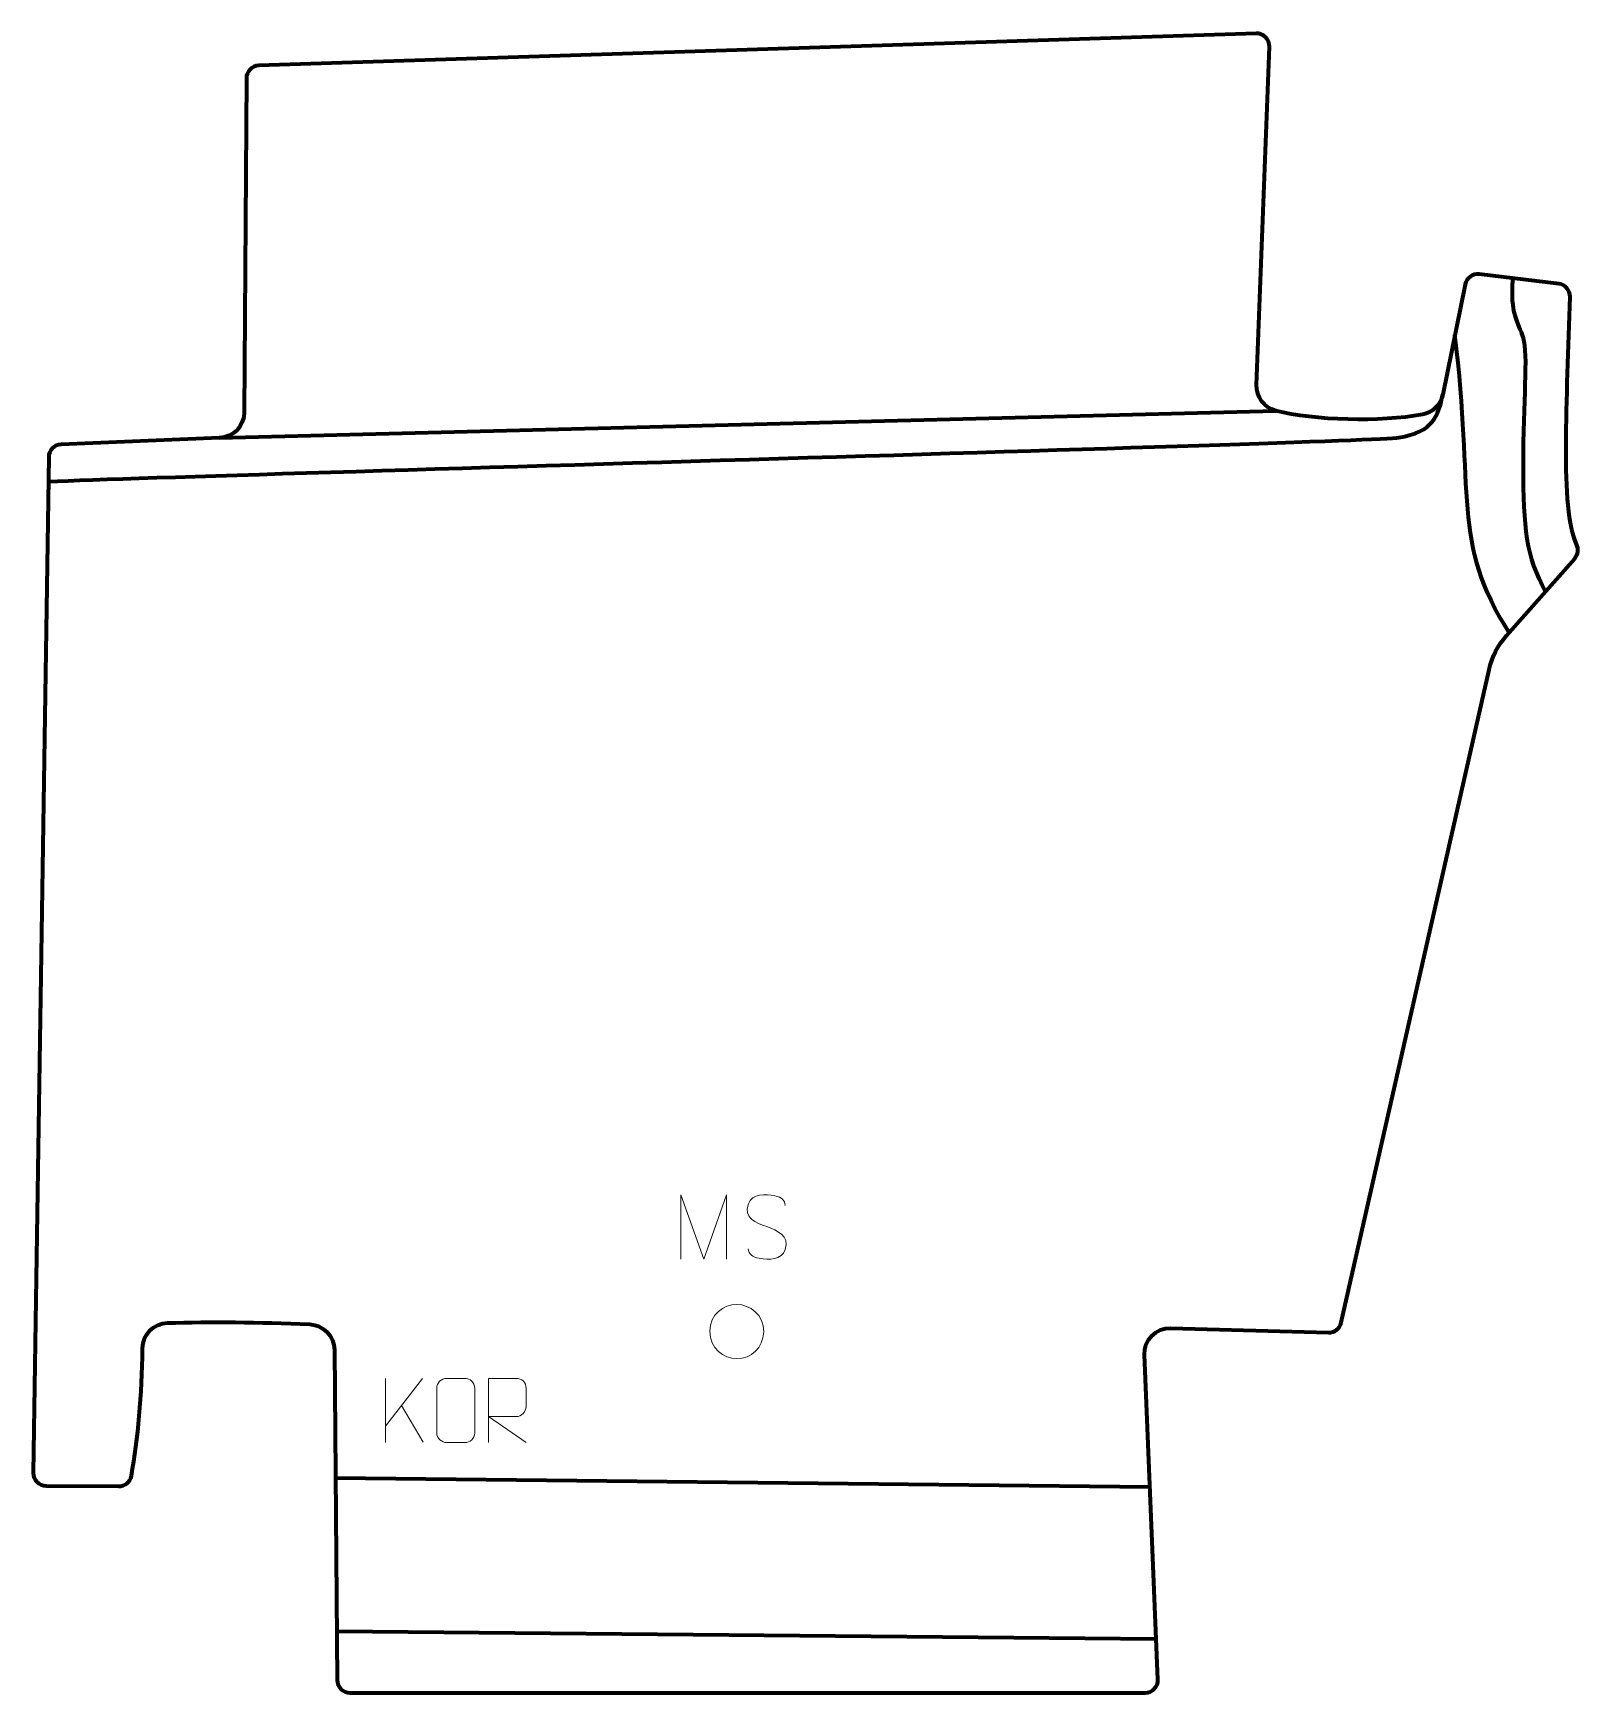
# Model space of a CAD drawing. Header units: millimetres. Extents: x -300 to 301, y -322 to 323.
import ezdxf

# ---------------------------------------------------------------- set-up
doc = ezdxf.new("R2010")
doc.units = ezdxf.units.MM
doc.header["$MEASUREMENT"] = 0
for name, color, linetype in [('layer 1', 7, 'Continuous'), ('layer 2', 7, 'Continuous'), ('layer 3', 7, 'Continuous')]:
    doc.layers.add(name, color=color, linetype=linetype)

msp = doc.modelspace()

# ---------------------------------------------------------------- linework, layer by layer
at = {"layer": 'layer 1', "color": 250, "lineweight": 9}
for points, knots in [([(-48.4912, -153.9143), (-48.4912, -153.9143), (-48.4912, -128.9564), (-48.4912, -128.9564), (-48.4912, -128.9564), (-48.4912, -128.9564), (-39.5661, -153.9143), (-39.5661, -153.9143), (-39.5661, -153.9143), (-39.5661, -153.9143), (-30.8062, -128.9569), (-30.8062, -128.9569), (-30.8062, -128.9569), (-30.8062, -128.9569), (-30.8062, -153.9143), (-30.8062, -153.9143)], [0, 0, 0, 0, 0.2, 0.2, 0.2, 0.2, 0.4, 0.4, 0.4, 0.4, 0.6, 0.6, 0.6, 0.6, 1, 1, 1, 1]), ([(-15.099, -141.2644), (-19.3473, -139.794), (-24.2554, -137.9982), (-22.2503, -132.4779), (-22.2503, -132.4779), (-20.7468, -128.338), (-15.5332, -128.7265), (-11.9296, -129.3276), (-11.9296, -129.3276), (-9.069, -129.8048), (-8.2043, -131.018), (-7.8937, -133.1021)], [0, 0, 0, 0, 0.25, 0.25, 0.25, 0.25, 0.5, 0.5, 0.5, 0.5, 1, 1, 1, 1]), ([(-15.099, -141.2645), (-11.0804, -142.9112), (-6.0509, -144.7995), (-7.8849, -150.1598), (-7.8849, -150.1598), (-9.3447, -154.4262), (-14.2555, -154.1695), (-17.9816, -153.6148), (-17.9816, -153.6148), (-20.7316, -153.205), (-21.9525, -151.9915), (-22.3305, -149.8793)], [0, 0, 0, 0, 0.25, 0.25, 0.25, 0.25, 0.5, 0.5, 0.5, 0.5, 1, 1, 1, 1]), ([(-37.2425, -181.9856), (-37.1718, -175.3452), (-31.8978, -171.4992), (-26.7425, -171.5962), (-26.7425, -171.5962), (-21.5872, -171.4992), (-16.3132, -175.5626), (-16.2425, -182.203), (-16.2425, -182.203), (-16.6127, -188.5323), (-21.0546, -192.563), (-26.7425, -192.5924), (-26.7425, -192.5924), (-31.8978, -192.6894), (-37.1718, -188.626), (-37.2425, -181.9856)], [0, 0, 0, 0, 0.2, 0.2, 0.2, 0.2, 0.4, 0.4, 0.4, 0.4, 0.6, 0.6, 0.6, 0.6, 1, 1, 1, 1]), ([(-139.4949, -200.2797), (-137.1692, -200.2797), (-134.8431, -200.2797), (-132.517, -200.2797), (-132.517, -200.2797), (-130.5704, -200.2441), (-128.579, -201.7357), (-128.5523, -204.1733), (-128.5523, -204.1733), (-128.5527, -209.9202), (-128.5527, -215.6675), (-128.5523, -221.4152), (-128.5523, -221.4152), (-128.6921, -223.7386), (-130.3693, -225.2182), (-132.517, -225.229), (-132.517, -225.229), (-134.8489, -225.2286), (-137.1808, -225.2286), (-139.5123, -225.229), (-139.5123, -225.229), (-141.4373, -225.3344), (-143.4094, -223.4499), (-143.3982, -221.4326), (-143.3982, -221.4326), (-143.3979, -215.6625), (-143.3979, -209.8928), (-143.3982, -204.1235), (-143.3982, -204.1235), (-143.394, -201.9854), (-141.6473, -200.2662), (-139.4949, -200.2797)], [0, 0, 0, 0, 0.11111111, 0.11111111, 0.11111111, 0.11111111, 0.22222222, 0.22222222, 0.22222222, 0.22222222, 0.33333333, 0.33333333, 0.33333333, 0.33333333, 0.44444444, 0.44444444, 0.44444444, 0.44444444, 0.55555556, 0.55555556, 0.55555556, 0.55555556, 0.66666667, 0.66666667, 0.66666667, 0.66666667, 0.77777778, 0.77777778, 0.77777778, 0.77777778, 1, 1, 1, 1]), ([(-123.3073, -225.2329), (-123.3073, -225.2329), (-123.3073, -200.2794), (-123.3073, -200.2794), (-123.3073, -200.2794), (-119.7125, -200.2794), (-116.117, -200.2794), (-112.5218, -200.2794), (-112.5218, -200.2794), (-110.1965, -200.3171), (-108.6392, -201.8071), (-108.6433, -204.1735), (-108.6433, -204.1735), (-108.6437, -206.209), (-108.6437, -209.2684), (-108.6433, -211.3044), (-108.6433, -211.3044), (-108.6498, -213.1799), (-110.4621, -215.1217), (-112.4716, -215.1408), (-112.4716, -215.1408), (-112.4716, -215.1408), (-123.3073, -215.1408), (-123.3073, -215.1408), (-123.3073, -215.1408), (-123.3073, -215.1408), (-108.6526, -225.2329), (-108.6526, -225.2329)], [0, 0, 0, 0, 0.125, 0.125, 0.125, 0.125, 0.25, 0.25, 0.25, 0.25, 0.375, 0.375, 0.375, 0.375, 0.5, 0.5, 0.5, 0.5, 0.625, 0.625, 0.625, 0.625, 0.75, 0.75, 0.75, 0.75, 1, 1, 1, 1])]:
    msp.add_open_spline(points, degree=3, knots=knots, dxfattribs=at)
for points in [[(-163.326, -200.2794), (-163.326, -200.2794), (-163.326, -225.233), (-163.326, -225.233)], [(-148.9498, -200.2794), (-148.9498, -200.2794), (-163.326, -218.9191), (-163.326, -218.9191)], [(-148.6245, -225.1372), (-148.6245, -225.1372), (-157.095, -210.8236), (-157.095, -210.8236)]]:
    msp.add_open_spline(points, degree=3, dxfattribs=at)
at = {"layer": 'layer 2', "color": 230, "lineweight": 200}
msp.add_open_spline([(-300.2075, -236.9613), (-300.2075, -236.9613), (-294.2163, 157.8311), (-294.2163, 157.8311), (-294.2163, 157.8311), (-294.1761, 160.4833), (-292.0732, 162.6426), (-289.4238, 162.7524), (-289.4238, 162.7524), (-289.4238, 162.7524), (-227.778, 165.3058), (-227.778, 165.3058), (-227.778, 165.3058), (-222.4447, 165.527), (-218.2251, 169.8986), (-218.192, 175.2375), (-218.192, 175.2375), (-218.192, 175.2375), (-217.3834, 305.0213), (-217.3834, 305.0213), (-217.3834, 305.0213), (-217.3665, 307.7084), (-215.2301, 309.9023), (-212.5447, 309.9891), (-212.5447, 309.9891), (-212.5447, 309.9891), (175.1164, 322.4982), (175.1164, 322.4982), (175.1164, 322.4982), (178.0142, 322.5914), (180.3838, 320.2084), (180.274, 317.3103), (180.274, 317.3103), (180.274, 317.3103), (175.3083, 185.9203), (175.3083, 185.9203), (175.3083, 185.9203), (175.1313, 181.2333), (178.2378, 177.0741), (182.7682, 175.8651), (182.7682, 175.8651), (197.5919, 171.9091), (223.5595, 171.3866), (239.7503, 174.3471), (239.7503, 174.3471), (243.7522, 175.0788), (246.8912, 178.2005), (247.7001, 182.1886), (247.7001, 182.1886), (247.7001, 182.1886), (256.359, 224.8906), (256.359, 224.8906), (256.359, 224.8906), (256.8766, 227.4423), (259.2649, 229.1702), (261.8497, 228.8626), (261.8497, 228.8626), (261.8497, 228.8626), (292.7721, 225.1834), (292.7721, 225.1834), (292.7721, 225.1834), (295.3378, 224.8783), (297.2502, 222.6692), (297.1804, 220.0851), (297.1804, 220.0851), (296.1199, 180.888), (293.1986, 137.3989), (299.6925, 123.9334), (299.6925, 123.9334), (300.5723, 122.1092), (300.3211, 119.9428), (298.9795, 118.4255), (298.9795, 118.4255), (298.9795, 118.4255), (272.4573, 88.4291), (272.4573, 88.4291), (272.4573, 88.4291), (269.1172, 84.6519), (266.7833, 80.0933), (265.6699, 75.1753), (265.6699, 75.1753), (265.6699, 75.1753), (208.2331, -178.5904), (208.2331, -178.5904), (208.2331, -178.5904), (207.7053, -180.9219), (205.6017, -182.5538), (203.2131, -182.4854), (203.2131, -182.4854), (203.2131, -182.4854), (141.9874, -180.7261), (141.9874, -180.7261), (141.9874, -180.7261), (136.1906, -180.5592), (131.4679, -185.344), (131.7085, -191.139), (131.7085, -191.139), (131.7085, -191.139), (136.942, -317.2906), (136.942, -317.2906), (136.942, -317.2906), (137.0598, -320.1315), (134.7893, -322.4994), (131.9463, -322.4994), (131.9463, -322.4994), (131.9463, -322.4994), (-177.0803, -322.4994), (-177.0803, -322.4994), (-177.0803, -322.4994), (-179.8249, -322.4994), (-182.0562, -320.286), (-182.0802, -317.5407), (-182.0802, -317.5407), (-182.0802, -317.5407), (-183.1844, -189.1783), (-183.1844, -189.1783), (-183.1844, -189.1783), (-183.2303, -183.851), (-187.4435, -179.497), (-192.7645, -179.2695), (-192.7645, -179.2695), (-212.6329, -178.4193), (-231.2578, -178.1568), (-248.0853, -178.7431), (-248.0853, -178.7431), (-253.4038, -178.9283), (-257.6336, -183.2552), (-257.7264, -188.5775), (-257.7264, -188.5775), (-258.0456, -206.9516), (-259.3675, -223.6997), (-262.0973, -238.1654), (-262.0973, -238.1654), (-262.5457, -240.5424), (-264.6299, -242.2569), (-267.0482, -242.2396), (-267.0482, -242.2396), (-267.0482, -242.2396), (-295.2436, -242.0385), (-295.2436, -242.0385), (-295.2436, -242.0385), (-298.0207, -242.0188), (-300.2495, -239.7391), (-300.2075, -236.9613)], degree=3, knots=[0, 0, 0, 0, 0.02702703, 0.02702703, 0.02702703, 0.02702703, 0.05405405, 0.05405405, 0.05405405, 0.05405405, 0.08108108, 0.08108108, 0.08108108, 0.08108108, 0.10810811, 0.10810811, 0.10810811, 0.10810811, 0.13513514, 0.13513514, 0.13513514, 0.13513514, 0.16216216, 0.16216216, 0.16216216, 0.16216216, 0.18918919, 0.18918919, 0.18918919, 0.18918919, 0.21621622, 0.21621622, 0.21621622, 0.21621622, 0.24324324, 0.24324324, 0.24324324, 0.24324324, 0.27027027, 0.27027027, 0.27027027, 0.27027027, 0.2972973, 0.2972973, 0.2972973, 0.2972973, 0.32432432, 0.32432432, 0.32432432, 0.32432432, 0.35135135, 0.35135135, 0.35135135, 0.35135135, 0.37837838, 0.37837838, 0.37837838, 0.37837838, 0.40540541, 0.40540541, 0.40540541, 0.40540541, 0.43243243, 0.43243243, 0.43243243, 0.43243243, 0.45945946, 0.45945946, 0.45945946, 0.45945946, 0.48648649, 0.48648649, 0.48648649, 0.48648649, 0.51351351, 0.51351351, 0.51351351, 0.51351351, 0.54054054, 0.54054054, 0.54054054, 0.54054054, 0.56756757, 0.56756757, 0.56756757, 0.56756757, 0.59459459, 0.59459459, 0.59459459, 0.59459459, 0.62162162, 0.62162162, 0.62162162, 0.62162162, 0.64864865, 0.64864865, 0.64864865, 0.64864865, 0.67567568, 0.67567568, 0.67567568, 0.67567568, 0.7027027, 0.7027027, 0.7027027, 0.7027027, 0.72972973, 0.72972973, 0.72972973, 0.72972973, 0.75675676, 0.75675676, 0.75675676, 0.75675676, 0.78378378, 0.78378378, 0.78378378, 0.78378378, 0.81081081, 0.81081081, 0.81081081, 0.81081081, 0.83783784, 0.83783784, 0.83783784, 0.83783784, 0.86486486, 0.86486486, 0.86486486, 0.86486486, 0.89189189, 0.89189189, 0.89189189, 0.89189189, 0.91891892, 0.91891892, 0.91891892, 0.91891892, 0.94594595, 0.94594595, 0.94594595, 0.94594595, 1, 1, 1, 1], dxfattribs=at)
at = {"layer": 'layer 3', "color": 142, "lineweight": 200}
for points, knots in [([(287.6026, 105.5586), (280.2278, 119.2386), (279.0326, 129.9962), (279.0326, 154.6991), (279.0326, 154.6991), (279.0326, 179.4017), (281.0247, 197.7295), (279.0326, 204.1042), (279.0326, 204.1042), (277.0404, 210.4793), (273.7779, 213.4352), (275.0109, 227.2965)], [0, 0, 0, 0, 0.25, 0.25, 0.25, 0.25, 0.5, 0.5, 0.5, 0.5, 1, 1, 1, 1]), ([(-294.3607, 148.3218), (-223.9861, 151.3123), (217.2757, 163.4645), (230.6231, 165.4566), (230.6231, 165.4566), (243.9704, 167.4487), (246.036, 173.9811), (247.7, 182.1885)], [0, 0, 0, 0, 0.33333333, 0.33333333, 0.33333333, 0.33333333, 1, 1, 1, 1])]:
    msp.add_open_spline(points, degree=3, knots=knots, dxfattribs=at)
for points in [[(273.5221, 89.6336), (250.9429, 124.2193), (260.1071, 144.3399), (252.4158, 205.4439)], [(-227.7778, 165.3058), (-227.7778, 165.3058), (182.7684, 175.8652), (182.7684, 175.8652)], [(-182.7563, -238.9454), (-182.7563, -238.9454), (133.8381, -242.4686), (133.8381, -242.4686)], [(136.2937, -301.6578), (136.2937, -301.6578), (-182.2421, -298.7107), (-182.2421, -298.7107)]]:
    msp.add_open_spline(points, degree=3, dxfattribs=at)

doc.saveas('drawing.dxf')
